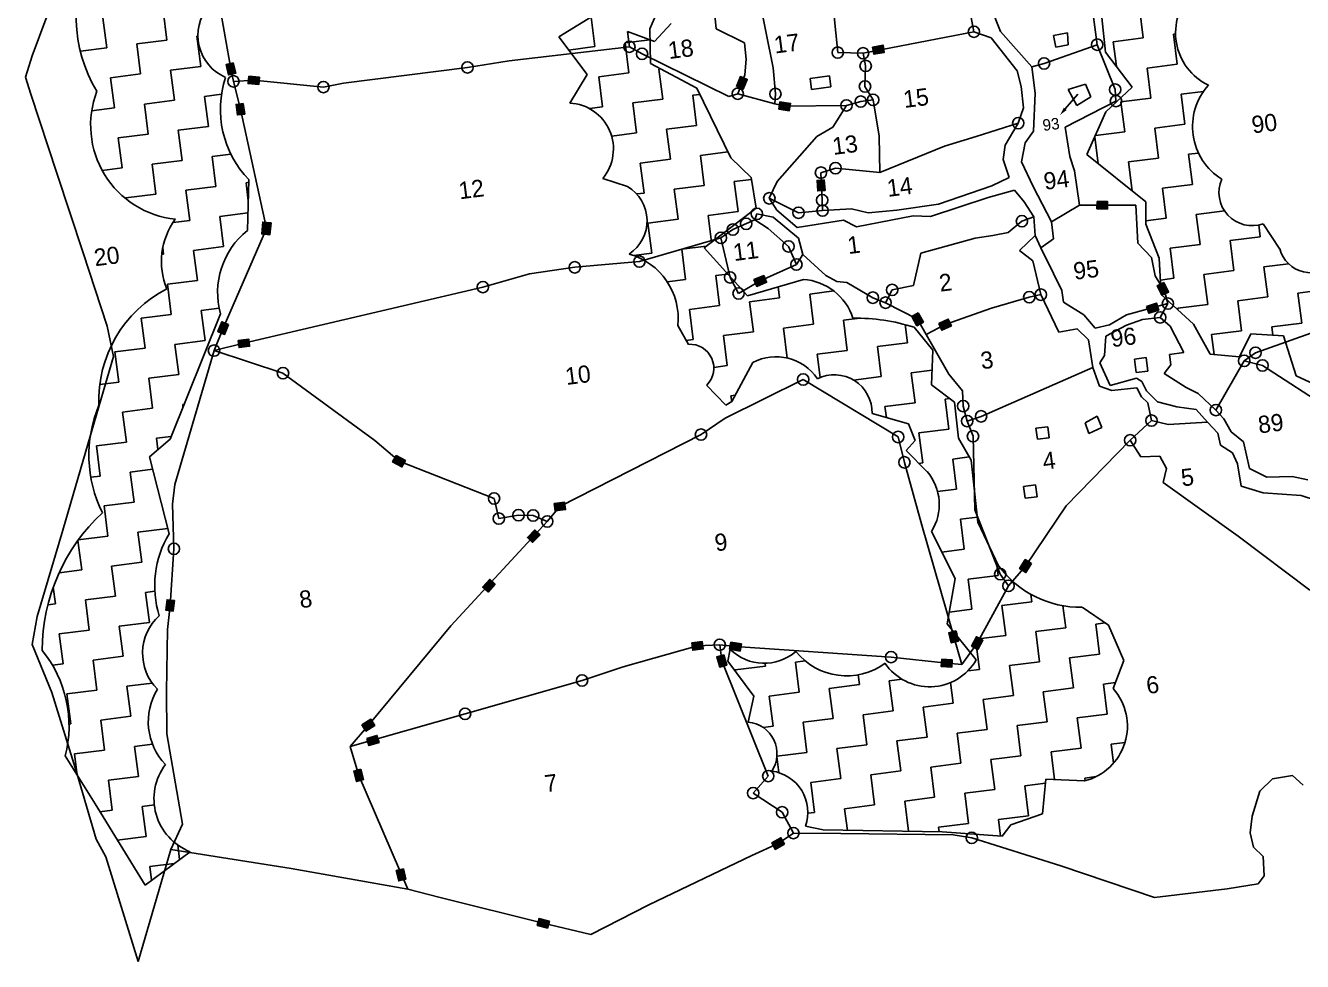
# Model space of a CAD drawing. Header units: metres. Extents: x 319146 to 321938, y 1851057 to 1854971.
# Drawn here: x 319373 to 320727, y 1851057 to 1852050 of the extents above; entities that cross this region are included whole.
import ezdxf

# ---------------------------------------------------------------- set-up
doc = ezdxf.new("R2010")
doc.units = ezdxf.units.M
doc.header["$LTSCALE"] = 0.3
for name, color, linetype in [('OFF', 1, 'Continuous'), ('OTHERS', 1, 'Continuous'), ('POLY_HATCH', 12, 'Continuous'), ('POLY_PARCEL', 6, 'Continuous'), ('POLY_WATER', 4, 'Continuous'), ('TEXT_PARCEL', 7, 'Continuous'), ('V_BOUND_LINE', 7, 'Continuous')]:
    doc.layers.add(name, color=color, linetype=linetype)
doc.styles.add('TEXT_MAP', font='')
doc.styles.get('TEXT_MAP').set_extended_font_data('Kruti Dev 050')

msp = doc.modelspace()

# ---------------------------------------------------------------- hatches: boundary and pattern name
for points in [[(320283.8, 1852021.7), (320282.4, 1852029.4), (320271.4, 1852027.3), (320272.8, 1852019.7)], [(319588, 1851997.8), (319595.6, 1851999.6), (319593, 1852010.5), (319585.4, 1852008.8)], [(319620, 1851987.6), (319620.8, 1851995.4), (319609.6, 1851996.5), (319608.8, 1851988.7)], [(320138.4, 1851993), (320131.2, 1851996), (320126.9, 1851985.6), (320134.1, 1851982.6)], [(319597.4, 1851955.3), (319605.2, 1851956.3), (319603.7, 1851967.5), (319596, 1851966.5)], [(320183, 1851959.8), (320184.3, 1851967.5), (320173.1, 1851969.2), (320171.9, 1851961.5)], [(320213.2, 1851874.7), (320221, 1851875.3), (320220.1, 1851886.5), (320212.4, 1851885.9)], [(320520.6, 1851855.7), (320520.7, 1851863.5), (320509.5, 1851863.7), (320509.3, 1851855.9)], [(319623.2, 1851829.1), (319631.9, 1851828.3), (319633.1, 1851840.9), (319624.4, 1851841.7)], [(320158.9, 1851777.8), (320155.9, 1851785), (320145.5, 1851780.7), (320148.5, 1851773.5)], [(320578.4, 1851764.1), (320585.4, 1851767.5), (320580.4, 1851777.6), (320573.4, 1851774.2)], [(320575, 1851748.3), (320572.6, 1851755.7), (320561.9, 1851752.3), (320564.3, 1851744.9)], [(320318.4, 1851731.8), (320325.2, 1851735.6), (320319.7, 1851745.5), (320312.9, 1851741.6)], [(319576.6, 1851725.5), (319583.9, 1851722.6), (319588.1, 1851733), (319580.9, 1851735.9)], [(320355, 1851731.7), (320351.7, 1851738.8), (320341.5, 1851734), (320344.7, 1851727)], [(319610.4, 1851709.9), (319609.5, 1851717.6), (319598.3, 1851716.2), (319599.3, 1851708.5)], [(319772, 1851581.9), (319775.7, 1851588.7), (319765.8, 1851594), (319762.1, 1851587.2)], [(319945.6, 1851536.7), (319944.6, 1851544.4), (319933.4, 1851543), (319934.4, 1851535.2)], [(319905.1, 1851507.2), (319910.7, 1851501.8), (319918.6, 1851509.8), (319913.1, 1851515.2)], [(320427.4, 1851474.1), (320434, 1851469.9), (320440, 1851479.5), (320433.4, 1851483.6)], [(319857.6, 1851454.3), (319863.4, 1851449.1), (319871, 1851457.4), (319865.2, 1851462.7)], [(319521.5, 1851429.9), (319529.3, 1851429), (319530.6, 1851440.2), (319522.8, 1851441.1)], [(320354.9, 1851395.2), (320362.5, 1851397), (320359.9, 1851407.9), (320352.3, 1851406.1)], [(320388.4, 1851398), (320381.6, 1851401.7), (320376.2, 1851391.8), (320383, 1851388.1)], [(320091.7, 1851388.9), (320090.6, 1851396.7), (320079.5, 1851395.2), (320080.5, 1851387.4)], [(320130.7, 1851386.5), (320132.1, 1851394.1), (320121.1, 1851396.1), (320119.7, 1851388.5)], [(320109.2, 1851369.6), (320116.7, 1851371.8), (320113.5, 1851382.6), (320106, 1851380.4)], [(320355.3, 1851369.4), (320355.9, 1851377.2), (320344.7, 1851378.1), (320344.1, 1851370.3)], [(319743.2, 1851307.7), (319739.1, 1851314.3), (319729.6, 1851308.2), (319733.7, 1851301.7)], [(319747.8, 1851289.7), (319745.4, 1851297.1), (319734.7, 1851293.7), (319737, 1851286.3)], [(319723.8, 1851248.2), (319731.3, 1851250.4), (319728.3, 1851261.2), (319720.8, 1851259.1)], [(320164.3, 1851183), (320168.1, 1851176.2), (320177.9, 1851181.7), (320174.1, 1851188.5)], [(319768.6, 1851142.7), (319776.1, 1851144.5), (319773.6, 1851155.5), (319766, 1851153.7)], [(319917.5, 1851102.9), (319915.6, 1851095.3), (319926.5, 1851092.6), (319928.4, 1851100.2)]]:
    msp.add_hatch(color=256).paths.add_polyline_path(points)

# ---------------------------------------------------------------- linework, layer by layer
msp.add_line((320475.7, 1851961.7), (320489.1, 1851977.4))
for points in [[(320271.4, 1852027.3), (320282.4, 1852029.4), (320283.8, 1852021.7), (320272.8, 1852019.7)], [(319593, 1852010.5), (319595.6, 1851999.6), (319588, 1851997.8), (319585.4, 1852008.8)], [(319609.6, 1851996.5), (319620.8, 1851995.4), (319620, 1851987.6), (319608.8, 1851988.7)], [(320126.9, 1851985.6), (320131.2, 1851996), (320138.4, 1851993), (320134.1, 1851982.6)], [(319603.7, 1851967.5), (319605.2, 1851956.3), (319597.4, 1851955.3), (319596, 1851966.5)], [(320173.1, 1851969.2), (320184.3, 1851967.5), (320183, 1851959.8), (320171.9, 1851961.5)], [(320220.1, 1851886.5), (320221, 1851875.3), (320213.2, 1851874.7), (320212.4, 1851885.9)], [(320509.5, 1851863.7), (320520.7, 1851863.5), (320520.6, 1851855.7), (320509.3, 1851855.9)], [(319633.1, 1851840.9), (319631.9, 1851828.3), (319623.2, 1851829.1), (319624.4, 1851841.7)], [(320145.5, 1851780.7), (320155.9, 1851785), (320158.9, 1851777.8), (320148.5, 1851773.5)], [(320580.4, 1851777.6), (320585.4, 1851767.5), (320578.4, 1851764.1), (320573.4, 1851774.2)], [(320561.9, 1851752.3), (320572.6, 1851755.7), (320575, 1851748.3), (320564.3, 1851744.9)], [(320319.7, 1851745.5), (320325.2, 1851735.6), (320318.4, 1851731.8), (320312.9, 1851741.6)], [(319588.1, 1851733), (319583.9, 1851722.6), (319576.6, 1851725.5), (319580.9, 1851735.9)], [(320341.5, 1851734), (320351.7, 1851738.8), (320355, 1851731.7), (320344.7, 1851727)], [(319598.3, 1851716.2), (319609.5, 1851717.6), (319610.4, 1851709.9), (319599.3, 1851708.5)], [(319765.8, 1851594), (319775.7, 1851588.7), (319772, 1851581.9), (319762.1, 1851587.2)], [(319933.4, 1851543), (319944.6, 1851544.4), (319945.6, 1851536.7), (319934.4, 1851535.2)], [(319918.6, 1851509.8), (319910.7, 1851501.8), (319905.1, 1851507.2), (319913.1, 1851515.2)], [(320440, 1851479.5), (320434, 1851469.9), (320427.4, 1851474.1), (320433.4, 1851483.6)], [(319871, 1851457.4), (319863.4, 1851449.1), (319857.6, 1851454.3), (319865.2, 1851462.7)], [(319530.6, 1851440.2), (319529.3, 1851429), (319521.5, 1851429.9), (319522.8, 1851441.1)], [(320359.9, 1851407.9), (320362.5, 1851397), (320354.9, 1851395.2), (320352.3, 1851406.1)], [(320376.2, 1851391.8), (320381.6, 1851401.7), (320388.4, 1851398), (320383, 1851388.1)], [(320079.5, 1851395.2), (320090.6, 1851396.7), (320091.7, 1851388.9), (320080.5, 1851387.4)], [(320121.1, 1851396.1), (320132.1, 1851394.1), (320130.7, 1851386.5), (320119.7, 1851388.5)], [(320113.5, 1851382.6), (320116.7, 1851371.8), (320109.2, 1851369.6), (320106, 1851380.4)], [(320344.7, 1851378.1), (320355.9, 1851377.2), (320355.3, 1851369.4), (320344.1, 1851370.3)], [(319729.6, 1851308.2), (319739.1, 1851314.3), (319743.2, 1851307.7), (319733.7, 1851301.7)], [(319734.7, 1851293.7), (319745.4, 1851297.1), (319747.8, 1851289.7), (319737, 1851286.3)], [(319728.3, 1851261.2), (319731.3, 1851250.4), (319723.8, 1851248.2), (319720.8, 1851259.1)], [(320177.9, 1851181.7), (320168.1, 1851176.2), (320164.3, 1851183), (320174.1, 1851188.5)], [(319773.6, 1851155.5), (319776.1, 1851144.5), (319768.6, 1851142.7), (319766, 1851153.7)], [(319926.5, 1851092.6), (319915.6, 1851095.3), (319917.5, 1851102.9), (319928.4, 1851100.2)]]:
    msp.add_lwpolyline(points, close=True)
for centre in [(320378.9, 1852043.6), (320013.3, 1852027.7), (320026.8, 1852020.2), (320234.4, 1852021.5), (320261.2, 1852020.8), (320509.7, 1852029.9), (319841.5, 1852005.8), (320264, 1852007.3), (320453.3, 1852010), (319593.2, 1851991), (319688.7, 1851984.9), (320263.3, 1851985.6), (320528.7, 1851982.2), (320128.3, 1851977.9), (320168.2, 1851977.6), (320243.6, 1851965.5), (320258.8, 1851969.5), (320271.9, 1851971.4), (320529.6, 1851970.1), (320425.9, 1851946.7), (320232, 1851898.9), (320216.6, 1851894.1), (320161.8, 1851866.9), (320217.8, 1851864.9), (320148.5, 1851850.5), (320192.7, 1851851.6), (320218.3, 1851853.9), (320429.8, 1851842.6), (320123.1, 1851833.7), (320137.2, 1851839.9), (320110.4, 1851825), (320182.1, 1851815.9), (319955.3, 1851793.7), (320023.9, 1851799.8), (320190.5, 1851796.7), (320120.1, 1851783), (319857.9, 1851772.8), (320129.2, 1851766), (320271.6, 1851761.5), (320292.1, 1851769.7), (320437.6, 1851762), (320449.9, 1851764.7), (320285.2, 1851756.2), (320584.7, 1851755.2), (320576.5, 1851740.6), (319572.6, 1851705.3), (320665.6, 1851694.5), (320677.6, 1851703.1), (319645.8, 1851681.4), (320685, 1851689.6), (320197.7, 1851674.7), (320367.5, 1851646.5), (320635.6, 1851642.3), (320371.7, 1851630.6), (320386.4, 1851635.6), (320567.3, 1851631.1), (320089.3, 1851616.2), (320298.5, 1851613.7), (320377.9, 1851614.5), (320544.6, 1851610.2), (320305.1, 1851586.8), (319869.7, 1851548.5), (319874.8, 1851527.1), (319895.7, 1851530.8), (319911.2, 1851530.4), (319926.2, 1851524.1), (319530.1, 1851495.1), (320406.8, 1851468.2), (320415.5, 1851455.8), (320109.2, 1851393.3), (320291, 1851380.2), (319963.1, 1851355.4), (319839, 1851320), (320160.7, 1851254), (320144.6, 1851236), (320175.4, 1851215.6), (320187.3, 1851193.5), (320376.6, 1851188.4)]:
    msp.add_circle(centre, 6.03)
msp.add_solid([(320477.2, 1851960.5), (320470.3, 1851955.4), (320474.3, 1851963)])
at = {"layer": 'OFF'}
msp.add_line((320576.5, 1851740.6), (320584.7, 1851755.2), dxfattribs=at)
at = {"layer": 'OTHERS'}
for p, q in [((320478.3, 1852042.5), (320463.2, 1852039.7)), ((320463.2, 1852039.7), (320465.7, 1852027.3)), ((320479, 1852029.9), (320478.3, 1852042.5)), ((320465.7, 1852027.3), (320479, 1852029.9)), ((320205, 1851994.1), (320225.6, 1851996.7)), ((320206.5, 1851982.5), (320205, 1851994.1)), ((320227.1, 1851985.1), (320206.5, 1851982.5)), ((320225.6, 1851996.7), (320227.1, 1851985.1)), ((320549.2, 1851696.3), (320561.7, 1851697.9)), ((320551, 1851682), (320549.2, 1851696.3)), ((320561.7, 1851697.9), (320563.5, 1851683.6)), ((320563.5, 1851683.6), (320551, 1851682)), ((320496.8, 1851628.7), (320509.5, 1851635.7)), ((320509.5, 1851635.7), (320514.7, 1851623.7)), ((320444.7, 1851622.9), (320457.2, 1851624.5)), ((320446.2, 1851611.3), (320444.7, 1851622.9)), ((320457.2, 1851624.5), (320458.7, 1851612.9)), ((320500.9, 1851617.4), (320496.8, 1851628.7)), ((320514.7, 1851623.7), (320500.9, 1851617.4)), ((320458.7, 1851612.9), (320446.2, 1851611.3)), ((320431.6, 1851561.2), (320444.2, 1851562.8)), ((320433.2, 1851548.7), (320431.6, 1851561.2)), ((320444.2, 1851562.8), (320445.8, 1851550.3)), ((320445.8, 1851550.3), (320433.2, 1851548.7))]:
    msp.add_line(p, q, dxfattribs=at)
at = {"layer": 'POLY_HATCH'}
for p, q in [((320034.9, 1852046.7), (320050, 1852081.4)), ((319978.9, 1852062.9), (319938.3, 1852038.1)), ((320518.6, 1852022), (320514.6, 1852058.9)), ((320035.6, 1852009.8), (320034.9, 1852046.7)), ((319938.3, 1852038.1), (319968.4, 1851998.3)), ((320546.9, 1851984.9), (320518.6, 1852022)), ((319968.4, 1851998.3), (319950.2, 1851968)), ((320085, 1851983.9), (320035.6, 1852009.8)), ((320518.8, 1851958.5), (320546.9, 1851984.9)), ((320120.8, 1851909.9), (320085, 1851983.9)), ((320498.8, 1851913.3), (320518.8, 1851958.5)), ((320142.4, 1851889), (320120.8, 1851909.9)), ((320561.3, 1851863), (320498.8, 1851913.3)), ((319609.7, 1851886.5), (319608.1, 1851832.8)), ((319985.1, 1851888.1), (320011.4, 1851879.4)), ((320147.9, 1851856.4), (320142.4, 1851889)), ((320561.2, 1851839.4), (320561.3, 1851863)), ((320092.7, 1851814.5), (320147.9, 1851856.4)), ((320575.3, 1851803.5), (320561.2, 1851839.4)), ((320685.8, 1851839.9), (320703.4, 1851813.1)), ((320138.7, 1851763.4), (320092.7, 1851814.5)), ((320577.7, 1851764.7), (320575.3, 1851803.5)), ((320197.9, 1851780.9), (320138.7, 1851763.4)), ((320611.7, 1851733.4), (320577.7, 1851764.7)), ((319579.5, 1851744.3), (319526.1, 1851611.4)), ((320064.8, 1851732.1), (320075.9, 1851712)), ((320335.4, 1851705.8), (320315.5, 1851730.1)), ((320629.5, 1851701.5), (320611.7, 1851733.4)), ((320672.7, 1851723.2), (320660.6, 1851698.7)), ((320707.2, 1851720.9), (320672.7, 1851723.2)), ((320720.7, 1851678.5), (320707.2, 1851720.9)), ((320333.9, 1851669.1), (320335.4, 1851705.8)), ((320660.6, 1851698.7), (320629.5, 1851701.5)), ((320122, 1851651.3), (320144.2, 1851692.7)), ((320759.4, 1851660.5), (320720.7, 1851678.5)), ((320095.3, 1851668.7), (320115.6, 1851647.3)), ((320358.4, 1851650.7), (320333.9, 1851669.1)), ((320115.6, 1851647.3), (320122, 1851651.3)), ((320362.5, 1851612.6), (320358.4, 1851650.7)), ((320270.8, 1851638.7), (320309.5, 1851627.6)), ((320309.5, 1851627.6), (320316.6, 1851609.9)), ((319526.1, 1851611.4), (319504, 1851592.5)), ((320316.6, 1851609.9), (320307, 1851599.4)), ((320375.8, 1851589), (320362.5, 1851612.6)), ((319504, 1851592.5), (319524.9, 1851511.1)), ((320307, 1851599.4), (320329.3, 1851576.9)), ((320383.1, 1851523.4), (320375.8, 1851589)), ((320333.9, 1851513.4), (320358.9, 1851463.5)), ((320405, 1851477), (320383.1, 1851523.4)), ((320358.9, 1851463.5), (320350.6, 1851415.6)), ((320521.8, 1851414.1), (320493.6, 1851433.1)), ((320350.6, 1851415.6), (320381.4, 1851377.2)), ((320537.8, 1851376.7), (320521.8, 1851414.1)), ((320120.3, 1851388.5), (320117.7, 1851375.9)), ((320117.7, 1851375.9), (320145.3, 1851338.9)), ((320526.6, 1851346.8), (320537.8, 1851376.7)), ((320145.3, 1851338.9), (320139.5, 1851311.3)), ((319414.6, 1851275.3), (319446.4, 1851224.4)), ((320451.6, 1851213.9), (320455.2, 1851250.8)), ((320455.2, 1851250.8), (320496.2, 1851248.8)), ((319446.4, 1851224.4), (319499.4, 1851138.2)), ((320418.2, 1851202.4), (320451.6, 1851213.9)), ((320200.1, 1851201), (320219, 1851196.8)), ((320408.8, 1851190.3), (320418.2, 1851202.4)), ((320219, 1851196.8), (320345.1, 1851194.7)), ((320345.1, 1851194.7), (320408.8, 1851190.3)), ((319499.4, 1851138.2), (319547.2, 1851173.7))]:
    msp.add_line(p, q, dxfattribs=at)
at = {"layer": 'POLY_HATCH', "linetype": 'Continuous'}
for p, q in [((319522.6, 1852034.7), (319518.5, 1852066.6)), ((320558.6, 1852037), (320554.5, 1852068.9)), ((319458.8, 1852026.6), (319454.8, 1852058.5)), ((319976.8, 1852027.8), (319972.8, 1852059.2)), ((319554.4, 1852038.8), (319555.6, 1852038.9)), ((319558.5, 1852006.9), (319554.4, 1852038.8)), ((320590.5, 1852041.1), (320592.7, 1852041.4)), ((320594.5, 1852009.2), (320590.5, 1852041.1)), ((319430.8, 1852023), (319458.8, 1852026.6)), ((319490.7, 1852030.7), (319522.6, 1852034.7)), ((319494.7, 1851998.8), (319490.7, 1852030.7)), ((319948.8, 1852024.2), (319976.8, 1852027.8)), ((320008.7, 1852031.8), (320035.1, 1852035.2)), ((320012.8, 1851999.9), (320008.7, 1852031.8)), ((320526.7, 1852033), (320558.6, 1852037)), ((320530, 1852007), (320526.7, 1852033)), ((319462.9, 1851994.7), (319494.7, 1851998.8)), ((319526.6, 1852002.9), (319558.5, 1852006.9)), ((319530.7, 1851971), (319526.6, 1852002.9)), ((319980.9, 1851995.9), (320012.8, 1851999.9)), ((320044.6, 1852004), (320046.3, 1852004.2)), ((320048.7, 1851972.1), (320044.6, 1852004)), ((320562.7, 1852005.1), (320594.5, 1852009.2)), ((320566.7, 1851973.3), (320562.7, 1852005.1)), ((319466.9, 1851962.9), (319462.9, 1851994.7)), ((319984.9, 1851964), (319980.9, 1851995.9)), ((319498.8, 1851966.9), (319530.7, 1851971)), ((319562.5, 1851975), (319580.5, 1851977.3)), ((319566.6, 1851943.2), (319562.5, 1851975)), ((320016.8, 1851968.1), (320048.7, 1851972.1)), ((320080.6, 1851976.2), (320088.3, 1851977.2)), ((320084.6, 1851944.3), (320080.6, 1851976.2)), ((320534.8, 1851969.2), (320566.7, 1851973.3)), ((320598.6, 1851977.3), (320622.4, 1851980.4)), ((320602.6, 1851945.5), (320598.6, 1851977.3)), ((319442.8, 1851959.8), (319466.9, 1851962.9)), ((319502.9, 1851935.1), (319498.8, 1851966.9)), ((319970.9, 1851962.2), (319984.9, 1851964)), ((320020.9, 1851936.2), (320016.8, 1851968.1)), ((320538.9, 1851937.3), (320534.8, 1851969.2)), ((320052.7, 1851940.3), (320084.6, 1851944.3)), ((320570.8, 1851941.4), (320602.6, 1851945.5)), ((319471, 1851931), (319502.9, 1851935.1)), ((319475, 1851899.1), (319471, 1851931)), ((319534.7, 1851939.1), (319566.6, 1851943.2)), ((319538.8, 1851907.2), (319534.7, 1851939.1)), ((319994.6, 1851932.9), (320020.9, 1851936.2)), ((320056.8, 1851908.4), (320052.7, 1851940.3)), ((320510.8, 1851903.6), (320507.2, 1851932.1)), ((320507.7, 1851933.4), (320538.9, 1851937.3)), ((320574.8, 1851909.5), (320570.8, 1851941.4)), ((319506.9, 1851903.2), (319538.8, 1851907.2)), ((319511, 1851871.3), (319506.9, 1851903.2)), ((319570.6, 1851911.3), (319590.4, 1851913.8)), ((319574.7, 1851879.4), (319570.6, 1851911.3)), ((320024.9, 1851904.3), (320056.8, 1851908.4)), ((320029, 1851872.5), (320024.9, 1851904.3)), ((320088.7, 1851912.4), (320117.8, 1851916.2)), ((320092.7, 1851880.6), (320088.7, 1851912.4)), ((320542.9, 1851905.5), (320574.8, 1851909.5)), ((320546.9, 1851874.7), (320542.9, 1851905.5)), ((320606.7, 1851913.6), (320617.1, 1851914.9)), ((320610.7, 1851881.7), (320606.7, 1851913.6)), ((319453.9, 1851896.4), (319475, 1851899.1)), ((319992.6, 1851900.2), (319993.1, 1851900.3)), ((319993.1, 1851900.3), (319993, 1851901.1)), ((319542.8, 1851875.4), (319574.7, 1851879.4)), ((319606.6, 1851883.5), (319609.6, 1851883.9)), ((319609, 1851864.2), (319606.6, 1851883.5)), ((320060.9, 1851876.5), (320092.7, 1851880.6)), ((320064.9, 1851844.7), (320060.9, 1851876.5)), ((320124.6, 1851884.6), (320142.8, 1851886.9)), ((320128.6, 1851852.8), (320124.6, 1851884.6)), ((320578.9, 1851877.7), (320610.7, 1851881.7)), ((320582.9, 1851845.8), (320578.9, 1851877.7)), ((319479.1, 1851867.3), (319511, 1851871.3)), ((319479.2, 1851866.2), (319479.1, 1851867.3)), ((319546.9, 1851843.5), (319542.8, 1851875.4)), ((320021.1, 1851871.5), (320029, 1851872.5)), ((319578.8, 1851847.6), (319608.6, 1851851.4)), ((320096.8, 1851848.7), (320128.6, 1851852.8)), ((320100.4, 1851820.4), (320096.8, 1851848.7)), ((320614.8, 1851849.9), (320644.7, 1851853.7)), ((320618.9, 1851818), (320614.8, 1851849.9)), ((319529.2, 1851841.3), (319546.9, 1851843.5)), ((319582.8, 1851815.7), (319578.8, 1851847.6)), ((320033, 1851840.6), (320064.9, 1851844.7)), ((320037.1, 1851808.7), (320033, 1851840.6)), ((320561.2, 1851843), (320582.9, 1851845.8)), ((320682.6, 1851826.1), (320681, 1851838.6)), ((320650.7, 1851822), (320682.6, 1851826.1)), ((320654.8, 1851790.2), (320650.7, 1851822)), ((319519.1, 1851807.6), (319518.2, 1851814.3)), ((319550.9, 1851811.6), (319582.8, 1851815.7)), ((319555, 1851779.8), (319550.9, 1851811.6)), ((320017.8, 1851806.3), (320037.1, 1851808.7)), ((320069, 1851812.8), (320094.7, 1851816.1)), ((320073, 1851780.9), (320069, 1851812.8)), ((320587, 1851813.9), (320618.9, 1851818)), ((320591, 1851782.1), (320587, 1851813.9)), ((319517.2, 1851807.3), (319519.1, 1851807.6)), ((320686.6, 1851794.2), (320712.6, 1851797.5)), ((320053.5, 1851778.4), (320073, 1851780.9)), ((320104.9, 1851785), (320117.8, 1851786.6)), ((320108.9, 1851753.1), (320104.9, 1851785)), ((320576.7, 1851780.2), (320591, 1851782.1)), ((320622.9, 1851786.1), (320654.8, 1851790.2)), ((320627, 1851754.2), (320622.9, 1851786.1)), ((320690.7, 1851762.4), (320686.6, 1851794.2)), ((319523.1, 1851775.7), (319555, 1851779.8)), ((319527.2, 1851743.8), (319523.1, 1851775.7)), ((320172.7, 1851761.2), (320171.2, 1851773)), ((320204.6, 1851765.3), (320230.4, 1851768.6)), ((320722.6, 1851766.4), (320754.4, 1851770.5)), ((320140.8, 1851757.2), (320172.7, 1851761.2)), ((320144.9, 1851725.3), (320140.8, 1851757.2)), ((320208.6, 1851733.4), (320204.6, 1851765.3)), ((320595.1, 1851750.2), (320627, 1851754.2)), ((320658.8, 1851758.3), (320690.7, 1851762.4)), ((320662.9, 1851726.4), (320658.8, 1851758.3)), ((320726.6, 1851734.5), (320722.6, 1851766.4)), ((319495.3, 1851739.8), (319527.2, 1851743.8)), ((319559.1, 1851747.9), (319578, 1851750.3)), ((319563.1, 1851716), (319559.1, 1851747.9)), ((320077.1, 1851749), (320108.9, 1851753.1)), ((320081.1, 1851717.2), (320077.1, 1851749)), ((320595.3, 1851748.5), (320595.1, 1851750.2)), ((319499.4, 1851707.9), (319495.3, 1851739.8)), ((320176.7, 1851729.3), (320208.6, 1851733.4)), ((320180.8, 1851697.5), (320176.7, 1851729.3)), ((320240.5, 1851737.5), (320257.9, 1851739.7)), ((320244.5, 1851705.6), (320240.5, 1851737.5)), ((320308.3, 1851713.7), (320305.8, 1851732.9)), ((320694.8, 1851730.5), (320726.6, 1851734.5)), ((320695.9, 1851721.6), (320694.8, 1851730.5)), ((319531.2, 1851712), (319563.1, 1851716)), ((320073.6, 1851716.2), (320081.1, 1851717.2)), ((320113, 1851721.2), (320144.9, 1851725.3)), ((320117.1, 1851689.4), (320113, 1851721.2)), ((320276.4, 1851709.6), (320308.3, 1851713.7)), ((320631, 1851722.4), (320662.9, 1851726.4)), ((320633.7, 1851701.1), (320631, 1851722.4)), ((319467.5, 1851703.9), (319499.4, 1851707.9)), ((319471.6, 1851672), (319467.5, 1851703.9)), ((319535.3, 1851680.1), (319531.2, 1851712)), ((320212.7, 1851701.5), (320244.5, 1851705.6)), ((320215.8, 1851676.8), (320212.7, 1851701.5)), ((320280.5, 1851677.8), (320276.4, 1851709.6)), ((320102.8, 1851687.6), (320117.1, 1851689.4)), ((320180.6, 1851697.4), (320180.8, 1851697.5)), ((319503.4, 1851676), (319535.3, 1851680.1)), ((319507.5, 1851644.2), (319503.4, 1851676)), ((320251.2, 1851674), (320280.5, 1851677.8)), ((320312.3, 1851681.8), (320334.6, 1851684.7)), ((320316.4, 1851650), (320312.3, 1851681.8)), ((319451.4, 1851669.4), (319471.6, 1851672)), ((319539.4, 1851648.2), (319541, 1851648.4)), ((319539.7, 1851645.3), (319539.4, 1851648.2)), ((320121.1, 1851657.5), (320125.7, 1851658.1)), ((320121.9, 1851651.2), (320121.1, 1851657.5)), ((320284.5, 1851645.9), (320316.4, 1851650)), ((320286, 1851634.3), (320284.5, 1851645.9)), ((320348.2, 1851654), (320353.1, 1851654.6)), ((320352.3, 1851622.1), (320348.2, 1851654)), ((319475.6, 1851640.1), (319507.5, 1851644.2)), ((319479.7, 1851608.3), (319475.6, 1851640.1)), ((320320.4, 1851618.1), (320352.3, 1851622.1)), ((319447.8, 1851604.2), (319479.7, 1851608.3)), ((319511.5, 1851612.3), (319527.3, 1851614.3)), ((319513.1, 1851600.3), (319511.5, 1851612.3)), ((320324.5, 1851586.2), (320320.4, 1851618.1)), ((319451.9, 1851572.3), (319447.8, 1851604.2)), ((320356.4, 1851590.3), (320373.9, 1851592.5)), ((319483.7, 1851576.4), (319507.4, 1851579.4)), ((320320.5, 1851585.7), (320324.5, 1851586.2)), ((320360.4, 1851558.4), (320356.4, 1851590.3)), ((319441.9, 1851571.1), (319451.9, 1851572.3)), ((319487.8, 1851544.5), (319483.7, 1851576.4)), ((320340.3, 1851555.8), (320360.4, 1851558.4)), ((319455.9, 1851540.5), (319487.8, 1851544.5)), ((319460, 1851508.6), (319455.9, 1851540.5)), ((320364.5, 1851526.5), (320382.5, 1851528.8)), ((320368.5, 1851494.7), (320364.5, 1851526.5)), ((319491.8, 1851512.6), (319523.5, 1851516.7)), ((319495.9, 1851480.8), (319491.8, 1851512.6)), ((319432.2, 1851472.7), (319428.2, 1851504)), ((319428.6, 1851504.6), (319460, 1851508.6)), ((320344.8, 1851491.6), (320368.5, 1851494.7)), ((319408.2, 1851469.6), (319432.2, 1851472.7)), ((319464, 1851476.7), (319495.9, 1851480.8)), ((319468.1, 1851444.9), (319464, 1851476.7)), ((320404.5, 1851466.8), (320402.5, 1851482.5)), ((320372.6, 1851462.8), (320404.5, 1851466.8)), ((320376.6, 1851430.9), (320372.6, 1851462.8)), ((319404.3, 1851436.7), (319402.1, 1851454.5)), ((319436.2, 1851440.8), (319468.1, 1851444.9)), ((319499.9, 1851448.9), (319509.8, 1851450.2)), ((319504, 1851417), (319499.9, 1851448.9)), ((320440.4, 1851439), (320439.4, 1851446.7)), ((319396.4, 1851435.7), (319404.3, 1851436.7)), ((319440.3, 1851408.9), (319436.2, 1851440.8)), ((320352.8, 1851427.9), (320376.6, 1851430.9)), ((320408.5, 1851435), (320440.4, 1851439)), ((320412.6, 1851403.1), (320408.5, 1851435)), ((320476.3, 1851411.2), (320473.3, 1851434.7)), ((319472.1, 1851413), (319504, 1851417)), ((320508.2, 1851415.3), (320518.1, 1851416.5)), ((320512.2, 1851383.4), (320508.2, 1851415.3)), ((319408.4, 1851404.9), (319440.3, 1851408.9)), ((319412.4, 1851373), (319408.4, 1851404.9)), ((319476.2, 1851381.1), (319472.1, 1851413)), ((320380.7, 1851399.1), (320412.6, 1851403.1)), ((320444.4, 1851407.2), (320476.3, 1851411.2)), ((320448.5, 1851375.3), (320444.4, 1851407.2)), ((320384.7, 1851367.2), (320380.7, 1851399.1)), ((319444.3, 1851377.1), (319476.2, 1851381.1)), ((319448.4, 1851345.2), (319444.3, 1851377.1)), ((320189.5, 1851374.7), (320199.9, 1851376.1)), ((320193.5, 1851342.9), (320189.5, 1851374.7)), ((320416.6, 1851371.2), (320448.5, 1851375.3)), ((320480.4, 1851379.4), (320512.2, 1851383.4)), ((320484.4, 1851347.5), (320480.4, 1851379.4)), ((319401.2, 1851371.6), (319412.4, 1851373)), ((320125.7, 1851366.6), (320157.6, 1851370.7)), ((320126, 1851364.8), (320125.7, 1851366.6)), ((320157.6, 1851370.7), (320157.2, 1851373.6)), ((320257.3, 1851351), (320255.9, 1851361.4)), ((320372.5, 1851365.6), (320384.7, 1851367.2)), ((320420.7, 1851339.4), (320416.6, 1851371.2)), ((319480.2, 1851349.2), (319507, 1851352.7)), ((319484.3, 1851317.4), (319480.2, 1851349.2)), ((320225.4, 1851346.9), (320257.3, 1851351)), ((320289.1, 1851355), (320302.6, 1851356.7)), ((320293.2, 1851323.2), (320289.1, 1851355)), ((320356.9, 1851331.3), (320354.1, 1851353.2)), ((320452.5, 1851343.4), (320484.4, 1851347.5)), ((320516.3, 1851351.5), (320529, 1851353.2)), ((320520.3, 1851319.7), (320516.3, 1851351.5)), ((319416.5, 1851341.1), (319448.4, 1851345.2)), ((319420.6, 1851309.3), (319416.5, 1851341.1)), ((320161.7, 1851338.8), (320193.5, 1851342.9)), ((320165.7, 1851306.9), (320161.7, 1851338.8)), ((320229.5, 1851315), (320225.4, 1851346.9)), ((320388.8, 1851335.3), (320420.7, 1851339.4)), ((320392.9, 1851303.4), (320388.8, 1851335.3)), ((320456.6, 1851311.6), (320452.5, 1851343.4)), ((320261.3, 1851319.1), (320293.2, 1851323.2)), ((320325.1, 1851327.2), (320356.9, 1851331.3)), ((320329.1, 1851295.3), (320325.1, 1851327.2)), ((319418.7, 1851309), (319420.6, 1851309.3)), ((319452.4, 1851313.3), (319484.3, 1851317.4)), ((319456.5, 1851281.5), (319452.4, 1851313.3)), ((320155.3, 1851305.6), (320165.7, 1851306.9)), ((320197.6, 1851311), (320229.5, 1851315)), ((320201.6, 1851279.1), (320197.6, 1851311)), ((320265.4, 1851287.2), (320261.3, 1851319.1)), ((320424.7, 1851307.5), (320456.6, 1851311.6)), ((320428.8, 1851275.6), (320424.7, 1851307.5)), ((320488.5, 1851315.6), (320520.3, 1851319.7)), ((320492.5, 1851283.7), (320488.5, 1851315.6)), ((320297.2, 1851291.3), (320329.1, 1851295.3)), ((320361, 1851299.4), (320392.9, 1851303.4)), ((320365, 1851267.5), (320361, 1851299.4)), ((319424.6, 1851277.4), (319456.5, 1851281.5)), ((319488.4, 1851285.5), (319507.3, 1851287.9)), ((319492.4, 1851253.6), (319488.4, 1851285.5)), ((320233.5, 1851283.2), (320265.4, 1851287.2)), ((320237.6, 1851251.3), (320233.5, 1851283.2)), ((320301.3, 1851259.4), (320297.2, 1851291.3)), ((320460.7, 1851279.7), (320492.5, 1851283.7)), ((320464.4, 1851250.3), (320460.7, 1851279.7)), ((320524.4, 1851287.8), (320539.2, 1851289.7)), ((320527, 1851267.6), (320524.4, 1851287.8)), ((319427.5, 1851254.7), (319424.6, 1851277.4)), ((320172, 1851257.6), (320169.8, 1851274.7)), ((320169.9, 1851275.1), (320201.6, 1851279.1)), ((320333.2, 1851263.5), (320365, 1851267.5)), ((320396.9, 1851271.6), (320428.8, 1851275.6)), ((320401, 1851239.7), (320396.9, 1851271.6)), ((319460.5, 1851249.6), (319492.4, 1851253.6)), ((320269.4, 1851255.4), (320301.3, 1851259.4)), ((320273.5, 1851223.5), (320269.4, 1851255.4)), ((320337.2, 1851231.6), (320333.2, 1851263.5)), ((320496.6, 1851251.9), (320508.6, 1851253.4)), ((319464.6, 1851217.7), (319460.5, 1851249.6)), ((320205.7, 1851247.2), (320237.6, 1851251.3)), ((320209.8, 1851215.4), (320205.7, 1851247.2)), ((320369.1, 1851235.7), (320401, 1851239.7)), ((320432.8, 1851243.8), (320454.8, 1851246.6)), ((320436.9, 1851211.9), (320432.8, 1851243.8)), ((320496.9, 1851249), (320496.6, 1851251.9)), ((320305.4, 1851227.5), (320337.2, 1851231.6)), ((320309.4, 1851195.7), (320305.4, 1851227.5)), ((320373.2, 1851203.8), (320369.1, 1851235.7)), ((319451.5, 1851216), (319464.6, 1851217.7)), ((319496.5, 1851221.8), (319509.3, 1851223.4)), ((319500.5, 1851189.9), (319496.5, 1851221.8)), ((320202.7, 1851214.5), (320209.8, 1851215.4)), ((320241.6, 1851219.4), (320273.5, 1851223.5)), ((320244.6, 1851196.4), (320241.6, 1851219.4)), ((320405, 1851207.8), (320436.9, 1851211.9)), ((320341.3, 1851199.7), (320373.2, 1851203.8)), ((320341.9, 1851194.8), (320341.3, 1851199.7)), ((320407.2, 1851190.4), (320405, 1851207.8)), ((319470, 1851186), (319500.5, 1851189.9)), ((320306.8, 1851195.3), (320309.4, 1851195.7)), ((319536, 1851165.4), (319534.1, 1851180.9)), ((319504.6, 1851158), (319530.5, 1851161.3)), ((319506.4, 1851143.4), (319504.6, 1851158))]:
    msp.add_line(p, q, dxfattribs=at)
at = {"layer": 'POLY_HATCH'}
for centre, radius, start, end in [((319579.8, 1852059.5), 153.4, 152.0908, 211.0124), ((320654.2, 1852042.3), 61.4, 135.1493, 244.3697), ((319604.1, 1852039.7), 48.5, 140.2957, 246.6306), ((319686.6, 1851961.3), 107.2, 161.5642, 224.2183), ((320676.4, 1851943), 65.6, 138.0236, 238.1749), ((319542.1, 1851944.5), 100.4, 159.0178, 264.0203), ((319947.7, 1851919.3), 48.7, 320.1171, 87.1273), ((319989.9, 1851843.1), 42.2, 303.2447, 59.4022), ((320674.1, 1851873.2), 35.3, 156.4871, 289.3497), ((319591.7, 1851800), 74.9, 143.4227, 202.8487), ((319660.3, 1851767.1), 83.9, 128.4757, 195.7645), ((320736.5, 1851822.2), 34.3, 195.3087, 317.4726), ((319994.3, 1851739.4), 70.8, 354.0556, 74.705), ((320193.9, 1851721.5), 59.5, 17.7921, 86.1455), ((319583.6, 1851652.4), 133.3, 117.1816, 182.1128), ((320254.1, 1851538.6), 201.1, 72.221, 91.0009), ((320077.6, 1851686.8), 25.3, 314.4479, 93.7396), ((320168.8, 1851645.6), 53.2, 34.2079, 117.5713), ((320230.7, 1851639.6), 40.1, 358.6618, 116.5293), ((319578.1, 1851594.5), 138.2, 157.4581, 206.2736), ((320288, 1851542), 54.1, 328.0746, 40.2455), ((319590.6, 1851386.7), 200.3, 132.9257, 179.811), ((319618, 1851455.7), 108.3, 149.2197, 197.0432), ((320491.9, 1851540.9), 107.8, 216.3059, 270.868), ((319550.4, 1851384.2), 53.6, 132.1002, 225.0216), ((320156.4, 1851424.9), 51.3, 225.3086, 310.8688), ((319291.7, 1851307.2), 127.1, 345.455, 39.0981), ((320243.8, 1851429.1), 68.8, 218.6192, 306.3635), ((320331.8, 1851406), 57.3, 214.3621, 329.8224), ((319569.4, 1851311.8), 66.5, 148.7963, 223.317), ((320481.7, 1851307), 60, 283.9868, 41.521), ((320136.2, 1851277.7), 33.7, 326.8543, 84.4972), ((319569.3, 1851229.9), 60.4, 143.1263, 248.4857), ((320158.7, 1851215.7), 43.9, 340.434, 82.4997)]:
    msp.add_arc(centre, radius, start, end, dxfattribs=at)
at = {"layer": 'POLY_PARCEL'}
for p, q in [((320227.3, 1852093.8), (320234.4, 1852021.5)), ((320166, 1852005.4), (320150.5, 1852082.2)), ((320509.7, 1852029.9), (320502.5, 1852084.5)), ((319578.5, 1852072), (319590.5, 1852004.2)), ((320040, 1852033.3), (320057.7, 1852052.2)), ((320103.6, 1852064.6), (320105.3, 1852046.7)), ((320013.3, 1852027.7), (320011.3, 1852043.8)), ((320011.3, 1852043.8), (320040, 1852033.3)), ((320105.3, 1852046.7), (320135.6, 1852032)), ((320261.2, 1852020.8), (320378.9, 1852043.6)), ((319885.7, 1852012.7), (320013.3, 1852027.7)), ((320013.3, 1852027.7), (320026.8, 1852020.2)), ((320135.6, 1852032), (320137.2, 1852014.7)), ((320453.3, 1852010), (320509.7, 1852029.9)), ((320509.7, 1852029.9), (320528.7, 1851982.2)), ((319841.5, 1852005.8), (319885.7, 1852012.7)), ((320026.8, 1852020.2), (320118.9, 1851975)), ((320137.2, 1852014.7), (320135.9, 1851997.8)), ((320234.4, 1852021.5), (320261.2, 1852020.8)), ((320264, 1852007.3), (320261.2, 1852020.8)), ((319590.5, 1852004.2), (319593.2, 1851991)), ((319710.1, 1851988.9), (319841.5, 1852005.8)), ((320135.9, 1851997.8), (320128.3, 1851977.9)), ((320168.2, 1851977.6), (320166, 1852005.4)), ((320263.3, 1851985.6), (320264, 1852007.3)), ((320440.3, 1852006.5), (320453.3, 1852010)), ((319593.2, 1851991), (319614.8, 1851992.1)), ((319593.2, 1851991), (319600.6, 1851961.4)), ((319614.8, 1851992.1), (319688.7, 1851984.9)), ((319688.7, 1851984.9), (319710.1, 1851988.9)), ((320271.9, 1851971.4), (320263.3, 1851985.6)), ((320479, 1851982.3), (320497.2, 1851988)), ((320497.2, 1851988), (320502.9, 1851974.4)), ((320118.9, 1851975), (320128.3, 1851977.9)), ((320128.3, 1851977.9), (320167.6, 1851967.3)), ((320167.6, 1851967.3), (320168.2, 1851977.6)), ((320271.9, 1851971.4), (320258.8, 1851969.5)), ((320278.3, 1851932.8), (320271.9, 1851971.4)), ((320487.9, 1851965.2), (320479, 1851982.3)), ((320502.9, 1851974.4), (320487.9, 1851965.2)), ((320528.7, 1851982.2), (320529.6, 1851970.1)), ((319600.6, 1851961.4), (319628.2, 1851835)), ((320167.6, 1851967.3), (320178.1, 1851964.5)), ((320178.1, 1851964.5), (320243.6, 1851965.5)), ((320243.6, 1851965.5), (320229.2, 1851942.4)), ((320258.8, 1851969.5), (320243.6, 1851965.5)), ((320529.6, 1851970.1), (320475.7, 1851942.5)), ((320381.1, 1851932.5), (320425.9, 1851946.7)), ((320212.1, 1851932.4), (320170.1, 1851884.6)), ((320229.2, 1851942.4), (320212.1, 1851932.4)), ((320279.2, 1851894.4), (320278.3, 1851932.8)), ((320347.5, 1851922.1), (320381.1, 1851932.5)), ((320475.7, 1851942.5), (320480.5, 1851911.1)), ((320279.2, 1851894.4), (320347.5, 1851922.1)), ((320480.5, 1851911.1), (320485.7, 1851896.1)), ((320216.6, 1851894.1), (320232, 1851898.9)), ((320217.8, 1851864.9), (320216.6, 1851894.1)), ((320232, 1851898.9), (320279.2, 1851894.4)), ((320485.7, 1851896.1), (320490.8, 1851859.7)), ((320170.1, 1851884.6), (320161.8, 1851866.9)), ((320218.3, 1851853.9), (320217.8, 1851864.9)), ((320146.3, 1851844), (320148.5, 1851850.5)), ((320148.5, 1851850.5), (320165.9, 1851846.8)), ((320490.8, 1851859.7), (320461.3, 1851842.1)), ((320490.8, 1851859.7), (320550.6, 1851859.8)), ((320550.6, 1851859.8), (320552.8, 1851819.2)), ((319628.2, 1851835), (319582.4, 1851729.3)), ((320123.1, 1851833.7), (320146.3, 1851844)), ((320146.3, 1851844), (320160.7, 1851834.9)), ((320165.9, 1851846.8), (320192.7, 1851824.7)), ((320415.1, 1851830.5), (320429.8, 1851842.6)), ((320429.8, 1851842.6), (320442.3, 1851847.2)), ((320023.9, 1851799.8), (320110.4, 1851825)), ((320110.4, 1851825), (320123.1, 1851833.7)), ((320110.4, 1851825), (320120.1, 1851783)), ((320160.7, 1851834.9), (320182.1, 1851815.9)), ((320192.7, 1851824.7), (320197.3, 1851807.2)), ((320322.6, 1851808.8), (320380.3, 1851824.7)), ((320380.3, 1851824.7), (320398.8, 1851827.3)), ((320398.8, 1851827.3), (320415.1, 1851830.5)), ((320182.1, 1851815.9), (320190.5, 1851796.7)), ((320314.9, 1851774.3), (320322.6, 1851808.8)), ((320552.8, 1851819.2), (320567.2, 1851804)), ((319955.3, 1851793.7), (320023.9, 1851799.8)), ((320152.2, 1851779.2), (320190.5, 1851796.7)), ((320197.3, 1851807.2), (320190.5, 1851796.7)), ((320197.3, 1851807.2), (320221.6, 1851785.2)), ((320567.2, 1851804), (320571, 1851784.6)), ((319857.9, 1851772.8), (319907.4, 1851786.8)), ((319907.4, 1851786.8), (319955.3, 1851793.7)), ((320120.1, 1851783), (320129.2, 1851766)), ((320221.6, 1851785.2), (320233.4, 1851778.5)), ((320571, 1851784.6), (320580.9, 1851768.3)), ((319604.4, 1851713.1), (319857.9, 1851772.8)), ((320129.2, 1851766), (320152.2, 1851779.2)), ((320233.4, 1851778.5), (320244, 1851777.5)), ((320244, 1851777.5), (320271.6, 1851761.5)), ((320285.2, 1851756.2), (320292.1, 1851769.7)), ((320292.1, 1851769.7), (320314.9, 1851774.3)), ((320580.9, 1851768.3), (320584.7, 1851755.2)), ((320271.6, 1851761.5), (320285.2, 1851756.2)), ((320285.2, 1851756.2), (320319.1, 1851738.6)), ((320397.6, 1851750.2), (320437.6, 1851762)), ((320437.6, 1851762), (320449.9, 1851764.7)), ((320677.6, 1851703.1), (320837.2, 1851759.4)), ((320348.2, 1851732.9), (320397.6, 1851750.2)), ((320576.5, 1851740.6), (320587, 1851731.3)), ((319582.4, 1851729.3), (319572.6, 1851705.3)), ((320319.1, 1851738.6), (320328.1, 1851722.4)), ((320328.1, 1851722.4), (320348.2, 1851732.9)), ((320587, 1851731.3), (320601.7, 1851703.3)), ((320352.3, 1851680.4), (320328.1, 1851722.4)), ((319572.6, 1851705.3), (319531.2, 1851563.3)), ((319572.6, 1851705.3), (319604.4, 1851713.1)), ((319572.6, 1851705.3), (319645.8, 1851681.4)), ((320601.7, 1851703.3), (320586.5, 1851701.1)), ((320586.5, 1851701.1), (320587.9, 1851690.2)), ((320665.6, 1851694.5), (320677.6, 1851703.1)), ((320386.4, 1851635.6), (320505.2, 1851687.4)), ((320587.9, 1851690.2), (320580.7, 1851681.1)), ((320635.6, 1851642.3), (320665.6, 1851694.5)), ((320665.6, 1851694.5), (320685, 1851689.6)), ((320685, 1851689.6), (320781.2, 1851627.3)), ((319645.8, 1851681.4), (319743.4, 1851610)), ((320114.8, 1851633.5), (320197.7, 1851674.7)), ((320197.7, 1851674.7), (320298.5, 1851613.7)), ((320366.6, 1851662.8), (320352.3, 1851680.4)), ((320367.5, 1851646.5), (320366.6, 1851662.8)), ((320371.7, 1851630.6), (320367.5, 1851646.5)), ((320089.3, 1851616.2), (320114.8, 1851633.5)), ((320371.7, 1851630.6), (320386.4, 1851635.6)), ((320377.9, 1851614.5), (320371.7, 1851630.6)), ((320544.6, 1851610.2), (320567.3, 1851631.1)), ((319743.4, 1851610), (319768.9, 1851587.9)), ((319939.5, 1851539.8), (320089.3, 1851616.2)), ((320298.5, 1851613.7), (320305.1, 1851586.8)), ((320379.7, 1851536.5), (320377.9, 1851614.5)), ((320476.7, 1851540.6), (320544.6, 1851610.2)), ((320544.6, 1851610.2), (320555.8, 1851592.7)), ((320555.8, 1851592.7), (320576, 1851593.4)), ((320576, 1851593.4), (320583.3, 1851580.4)), ((319768.9, 1851587.9), (319869.7, 1851548.5)), ((320305.1, 1851586.8), (320323.6, 1851520.3)), ((320583.3, 1851580.4), (320579.6, 1851565.4)), ((320579.6, 1851565.4), (320659.2, 1851508.6)), ((319531.2, 1851563.3), (319528.4, 1851542.5)), ((319528.4, 1851542.5), (319530.1, 1851495.1)), ((319869.7, 1851548.5), (319874.8, 1851527.1)), ((319926.2, 1851524.1), (319939.5, 1851539.8)), ((320433.7, 1851476.8), (320476.7, 1851540.6)), ((319926.2, 1851524.1), (319824, 1851413.5)), ((319874.8, 1851527.1), (319895.7, 1851530.8)), ((319895.7, 1851530.8), (319911.2, 1851530.4)), ((319911.2, 1851530.4), (319926.2, 1851524.1)), ((320406.8, 1851468.2), (320379.7, 1851536.5)), ((320323.6, 1851520.3), (320349.7, 1851429.3)), ((320659.2, 1851508.6), (320735.3, 1851451.1)), ((319530.1, 1851495.1), (319526.1, 1851435)), ((320415.5, 1851455.8), (320433.7, 1851476.8)), ((320382.3, 1851394.9), (320415.5, 1851455.8)), ((320415.5, 1851455.8), (320406.8, 1851468.2)), ((319526.1, 1851435), (319523.1, 1851409.5)), ((320349.7, 1851429.3), (320357.4, 1851401.6)), ((319523.1, 1851409.5), (319522.2, 1851343.8)), ((319824, 1851413.5), (319736.4, 1851308)), ((320357.4, 1851401.6), (320366.2, 1851372.5)), ((320006.6, 1851370), (320085.6, 1851392.1)), ((320085.6, 1851392.1), (320109.2, 1851393.3)), ((320109.2, 1851393.3), (320125.9, 1851391.3)), ((320109.2, 1851393.3), (320111.3, 1851376.1)), ((320125.9, 1851391.3), (320291, 1851380.2)), ((320366.2, 1851372.5), (320382.3, 1851394.9)), ((320111.3, 1851376.1), (320160.7, 1851254)), ((320291, 1851380.2), (320350, 1851373.7)), ((319963.1, 1851355.4), (320006.6, 1851370)), ((320350, 1851373.7), (320366.2, 1851372.5)), ((319839, 1851320), (319963.1, 1851355.4)), ((319522.2, 1851343.8), (319522.7, 1851298.8)), ((319717.2, 1851285.5), (319839, 1851320)), ((319736.4, 1851308), (319717.2, 1851285.5)), ((319522.7, 1851298.8), (319539.1, 1851203)), ((319717.2, 1851285.5), (319726.1, 1851254.7)), ((319726.1, 1851254.7), (319778.2, 1851134.1)), ((320160.7, 1851254), (320144.6, 1851236)), ((320144.6, 1851236), (320175.4, 1851215.6)), ((320175.4, 1851215.6), (320187.3, 1851193.5)), ((319539.1, 1851203), (319526.7, 1851176.2))]:
    msp.add_line(p, q, dxfattribs=at)
at = {"layer": 'POLY_WATER'}
for p, q in [((320373.9, 1852070.2), (320378.9, 1852043.6)), ((320396.9, 1852069.8), (320406.9, 1852043.9)), ((320378.9, 1852043.6), (320397.3, 1852037.1)), ((320406.9, 1852043.9), (320440.3, 1852006.5)), ((320397.3, 1852037.1), (320424.9, 1852002)), ((320424.9, 1852002), (320429.1, 1851985.6)), ((320440.3, 1852006.5), (320443.7, 1851978.3)), ((320429.1, 1851985.6), (320431.5, 1851962.8)), ((320443.7, 1851978.3), (320442.2, 1851938.1)), ((320431.5, 1851962.8), (320425.9, 1851946.7)), ((320425.9, 1851946.7), (320412, 1851923.4)), ((320442.2, 1851938.1), (320433.1, 1851925.7)), ((320412, 1851923.4), (320409.8, 1851908.1)), ((320433.1, 1851925.7), (320429.4, 1851905.7)), ((320409.8, 1851908.1), (320416.3, 1851889)), ((320429.4, 1851905.7), (320441.8, 1851879.4)), ((320397.8, 1851880.2), (320341.2, 1851860.6)), ((320394, 1851867.7), (320421.9, 1851875.7)), ((320416.3, 1851889), (320397.8, 1851880.2)), ((320421.9, 1851875.7), (320432.3, 1851863.2)), ((320441.8, 1851879.4), (320461.3, 1851842.1)), ((320192.7, 1851851.6), (320161.8, 1851866.9)), ((320161.8, 1851866.9), (320169.8, 1851854.5)), ((320332.9, 1851847.6), (320394, 1851867.7)), ((320432.3, 1851863.2), (320442.3, 1851847.2)), ((320169.8, 1851854.5), (320191.2, 1851835.8)), ((320218.3, 1851853.9), (320192.7, 1851851.6)), ((320249, 1851855.6), (320218.3, 1851853.9)), ((320266.5, 1851851.4), (320249, 1851855.6)), ((320297, 1851854.4), (320266.5, 1851851.4)), ((320341.2, 1851860.6), (320297, 1851854.4)), ((320191.2, 1851835.8), (320240.6, 1851843.9)), ((320240.6, 1851843.9), (320254.2, 1851836.5)), ((320254.2, 1851836.5), (320314.3, 1851848.2)), ((320314.3, 1851848.2), (320332.9, 1851847.6)), ((320442.3, 1851847.2), (320443.8, 1851827.4)), ((320461.3, 1851842.1), (320463.3, 1851823.9)), ((320443.8, 1851827.4), (320427.2, 1851811.5)), ((320443.8, 1851827.4), (320450, 1851814.4)), ((320450, 1851814.4), (320463.3, 1851823.9)), ((320427.2, 1851811.5), (320441.5, 1851800.7)), ((320450, 1851814.4), (320463.4, 1851787.1)), ((320441.5, 1851800.7), (320449.9, 1851764.7)), ((320463.4, 1851787.1), (320472.1, 1851769.1)), ((320472.1, 1851769.1), (320473.8, 1851756.8)), ((320449.9, 1851764.7), (320468.9, 1851725)), ((320473.8, 1851756.8), (320495.4, 1851743.3)), ((320540.8, 1851743.4), (320584.7, 1851755.2)), ((320495.4, 1851743.3), (320507.5, 1851729.2)), ((320522.8, 1851732.7), (320540.8, 1851743.4)), ((320557.9, 1851738.5), (320576.5, 1851740.6)), ((320468.9, 1851725), (320488.3, 1851728.6)), ((320488.3, 1851728.6), (320500.5, 1851716.7)), ((320507.5, 1851729.2), (320522.8, 1851732.7)), ((320518.8, 1851720.8), (320540.9, 1851732.2)), ((320540.9, 1851732.2), (320557.9, 1851738.5)), ((320500.5, 1851716.7), (320505.2, 1851687.4)), ((320518.8, 1851720.8), (320517.4, 1851700.1)), ((320517.4, 1851700.1), (320512.5, 1851692.2)), ((320505.2, 1851687.4), (320512.2, 1851667.6)), ((320512.5, 1851692.2), (320523.5, 1851668.3)), ((320523.5, 1851668.3), (320551.4, 1851676.2)), ((320551.4, 1851676.2), (320557.1, 1851672.6)), ((320557.1, 1851672.6), (320561.8, 1851662.5)), ((320580.7, 1851681.1), (320604.1, 1851666.3)), ((320512.2, 1851667.6), (320525.3, 1851663.1)), ((320525.3, 1851663.1), (320551.7, 1851665.8)), ((320551.7, 1851665.8), (320556.8, 1851656.2)), ((320561.8, 1851662.5), (320573.6, 1851651)), ((320604.1, 1851666.3), (320616.8, 1851659.7)), ((320616.8, 1851659.7), (320635.6, 1851642.3)), ((320556.8, 1851656.2), (320563.3, 1851650)), ((320563.3, 1851650), (320567.3, 1851631.1)), ((320573.6, 1851651), (320594.1, 1851645.6)), ((320594.1, 1851645.6), (320614.7, 1851643)), ((320614.7, 1851643), (320626.8, 1851629.6)), ((320635.6, 1851642.3), (320643.9, 1851633.1)), ((320643.9, 1851633.1), (320651.8, 1851619.3)), ((320567.3, 1851631.1), (320584.9, 1851626.8)), ((320584.9, 1851626.8), (320626.8, 1851629.6)), ((320626.8, 1851629.6), (320637.6, 1851617.9)), ((320651.8, 1851619.3), (320664.8, 1851608.4)), ((320637.6, 1851617.9), (320640.6, 1851605.1)), ((320640.6, 1851605.1), (320653.2, 1851596.9)), ((320664.8, 1851608.4), (320671.4, 1851580.4)), ((320653.2, 1851596.9), (320658.4, 1851585.1)), ((320658.4, 1851585.1), (320662.4, 1851561.6)), ((320671.4, 1851580.4), (320689.6, 1851571)), ((320689.6, 1851571), (320716.6, 1851571.9)), ((320716.6, 1851571.9), (320733.3, 1851568.4)), ((320662.4, 1851561.6), (320685.9, 1851554.3)), ((320685.9, 1851554.3), (320726.1, 1851551.5)), ((320726.1, 1851551.5), (320742.5, 1851546.5))]:
    msp.add_line(p, q, dxfattribs=at)
at = {"layer": 'V_BOUND_LINE'}
for p, q in [((319379.8, 1852017.9), (319412.7, 1852107.2)), ((319372.6, 1851995.4), (319379.8, 1852017.9)), ((319378.4, 1851977.4), (319372.6, 1851995.4)), ((319406, 1851893.5), (319378.4, 1851977.4)), ((319433.7, 1851809.2), (319406, 1851893.5)), ((319459.2, 1851731.1), (319433.7, 1851809.2)), ((319465.8, 1851699.2), (319459.2, 1851731.1)), ((319439.2, 1851607.1), (319465.8, 1851699.2)), ((319412.2, 1851514.9), (319439.2, 1851607.1)), ((319385.1, 1851423.1), (319412.2, 1851514.9)), ((319379.8, 1851393.5), (319385.1, 1851423.1)), ((319400.5, 1851342.6), (319379.8, 1851393.5)), ((319426.9, 1851257.1), (319400.5, 1851342.6)), ((319447.6, 1851187.2), (319426.9, 1851257.1)), ((320716.9, 1851254.6), (320695.7, 1851251)), ((320728.1, 1851244.4), (320716.9, 1851254.6)), ((320695.7, 1851251), (320682.1, 1851237.9)), ((320682.1, 1851237.9), (320674, 1851211.4)), ((320674, 1851211.4), (320672, 1851193.9)), ((319457.7, 1851168.3), (319447.6, 1851187.2)), ((320187.3, 1851193.5), (320171.1, 1851182.4)), ((320237.5, 1851192.9), (320187.3, 1851193.5)), ((320356.8, 1851191.5), (320237.5, 1851192.9)), ((320376.6, 1851188.4), (320356.8, 1851191.5)), ((320471.1, 1851158.9), (320376.6, 1851188.4)), ((320672, 1851193.9), (320675.5, 1851178.4)), ((319526.7, 1851176.2), (319492.2, 1851057.3)), ((319654.6, 1851155.8), (319526.7, 1851176.2)), ((320171.1, 1851182.4), (320143.2, 1851169.8)), ((320675.5, 1851178.4), (320685.8, 1851168.7)), ((319492.2, 1851057.3), (319457.7, 1851168.3)), ((320143.2, 1851169.8), (320034.1, 1851117.5)), ((320570.3, 1851125.3), (320471.1, 1851158.9)), ((320685.8, 1851168.7), (320686.9, 1851148.1)), ((319778.2, 1851134.1), (319654.6, 1851155.8)), ((320686.9, 1851148.1), (320680.6, 1851139.6)), ((319812.7, 1851125), (319778.2, 1851134.1)), ((320647.6, 1851134.3), (320570.3, 1851125.3)), ((320680.6, 1851139.6), (320647.6, 1851134.3)), ((319922, 1851097.8), (319812.7, 1851125)), ((320034.1, 1851117.5), (319972.3, 1851085.9)), ((319972.3, 1851085.9), (319922, 1851097.8))]:
    msp.add_line(p, q, dxfattribs=at)

# ---------------------------------------------------------------- texts
at = {"layer": 'TEXT_PARCEL', "ltscale": 10, "style": 'TEXT_MAP'}
for s, height, p in [('17', 18.21, (320167.9, 1852020.5)), ('18', 18.21, (320055.5, 1852014.6)), ('15', 18.21, (320305.1, 1851962.7)), ('90', 18.21, (320674.7, 1851935.7)), ('93', 12.14, (320452.5, 1851938.3)), ('13', 18.21, (320229.8, 1851912.9)), ('14', 18.21, (320287.8, 1851868.4)), ('94', 18.21, (320454.1, 1851875.8)), ('12', 18.21, (319833.3, 1851865.8)), ('1', 18.2, (320245.8, 1851807.7)), ('20', 18.21, (319446.5, 1851794.8)), ('11', 18.21, (320124.5, 1851800.3)), ('95', 18.21, (320485.6, 1851780.4)), ('2', 18.2, (320343.1, 1851767.8)), ('96', 18.21, (320525.2, 1851708.9)), ('3', 18.2, (320387.1, 1851685.5)), ('10', 18.21, (319946.4, 1851668.8)), ('89', 18.21, (320681.5, 1851617.4)), ('4', 18.2, (320453, 1851578.8)), ('5', 18.2, (320599.8, 1851561.2)), ('9', 18.2, (320105, 1851492.3)), ('8', 18.2, (319664.3, 1851432)), ('6', 18.2, (320562.9, 1851341)), ('7', 18.2, (319924.5, 1851236.7))]:
    msp.add_text(s, height=height, rotation=7.2517, dxfattribs=at).set_placement(p)

doc.saveas('drawing.dxf')
